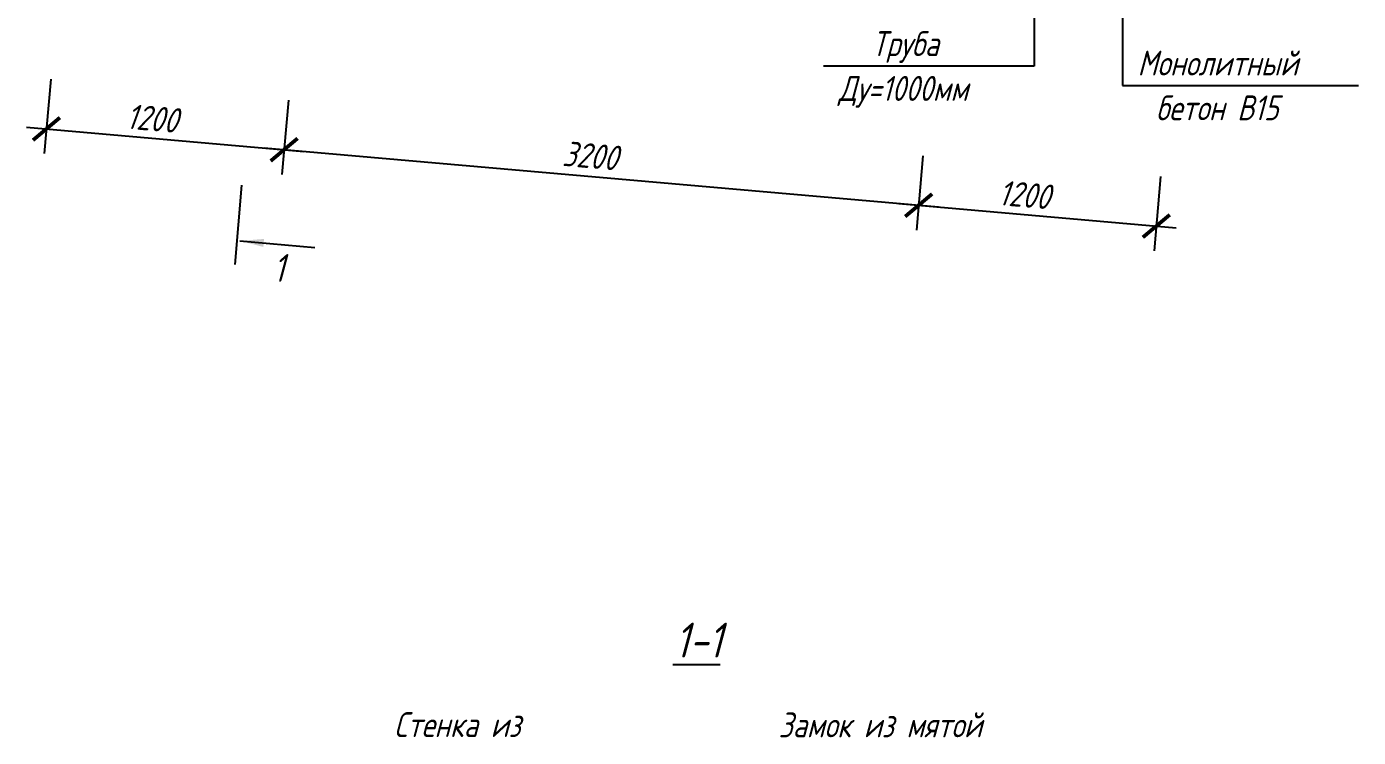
# Model space of a CAD drawing. Header units: millimetres. Extents: x 212190 to 241890, y -129581 to -108581.
# Drawn here: x 225671 to 232370, y -118768 to -115196 of the extents above; entities that cross this region are included whole.
import ezdxf

# ---------------------------------------------------------------- set-up
doc = ezdxf.new("R2010")
doc.units = ezdxf.units.MM
doc.layers.get('0').update_dxf_attribs({"lineweight": 40})
doc.layers.add('Надписи', color=7, linetype='Continuous')
doc.styles.add('GOST 2.304', font='CS_Gost2304.shx', dxfattribs={"oblique": 15})

msp = doc.modelspace()

# ---------------------------------------------------------------- linework, layer by layer
at = {"lineweight": 25, "ltscale": 50}
for p, q in [((225792.7, -115460.8), (225760, -115834.4)), ((226988.2, -115565.4), (226955.5, -115939)), ((226988.2, -115565.4), (226955.5, -115939)), ((225671.3, -115701.2), (227066, -115823.2)), ((226866.7, -115805.7), (230257.8, -116102.4)), ((230179.9, -115844.7), (230147.3, -116218.2)), ((230179.9, -115844.7), (230147.3, -116218.2)), ((231375.4, -115949.2), (231342.7, -116322.8)), ((230058.5, -116085), (231453.2, -116207))]:
    msp.add_line(p, q, dxfattribs=at)
at = {"color": 0, "linetype": 'ByBlock', "const_width": 18.8}
for points in [[(225838.6, -115653.1), (225703.2, -115766.7)], [(226898.7, -115871.3), (227034.1, -115757.6)], [(227034.1, -115757.6), (226898.7, -115871.3)], [(230225.9, -116036.9), (230090.4, -116150.5)], [(230090.4, -116150.5), (230225.9, -116036.9)], [(231285.9, -116255.1), (231421.3, -116141.5)]]:
    msp.add_lwpolyline(points, dxfattribs=at)
at = {"layer": 'Надписи', "ltscale": 50}
for p, q in [((230740, -113861.7), (230740, -115394.1)), ((231184.2, -114742.8), (231184.2, -115491.6)), ((230740, -115394.1), (229679.9, -115394.1)), ((231184.2, -115491.6), (232369.9, -115491.6))]:
    msp.add_line(p, q, dxfattribs=at)
at = {"layer": 'Надписи', "linetype": 'Continuous', "ltscale": 40}
for p, q in [((226719.6, -116391), (226754.5, -115992.5)), ((226744, -116272.7), (227121, -116305.7))]:
    msp.add_line(p, q, dxfattribs=at)
msp.add_solid([(226744, -116272.7), (226865.5, -116263.1), (226862, -116303.2)], dxfattribs=at)

# ---------------------------------------------------------------- texts
at = {"style": 'GOST 2.304', "oblique": 15}
for s, p in [('1200', (226169.8, -115708.5)), ('3200', (228362.4, -115895.2)), ('1200', (230557, -116092.4))]:
    msp.add_text(s, height=125, rotation=355, dxfattribs=at).set_placement(p)
at = {"layer": 'Надписи', "ltscale": 50, "style": 'GOST 2.304', "oblique": 15}
for s, p in [('Труба ', (229922.9, -115344.1)), ('Монолитный', (231259.2, -115441.6)), ('Ду=1000мм', (229754.9, -115569.1)), ('бетон В15', (231351.4, -115666.6)), ('Стенка из', (227519.1, -118766.5)), ('Замок из мятой', (229453.5, -118768.2))]:
    msp.add_text(s, height=125, dxfattribs=at).set_placement(p)
at = {"layer": 'Надписи', "linetype": 'Continuous', "ltscale": 40, "style": 'GOST 2.304', "oblique": 15}
msp.add_text('1', height=140, dxfattribs=at).set_placement((226911.4, -116478.9))
at = {"layer": 'Надписи', "style": 'GOST 2.304', "oblique": 15}
msp.add_text('%%U1-1', height=175, dxfattribs=at).set_placement((228931.6, -118367))

doc.saveas('drawing.dxf')
